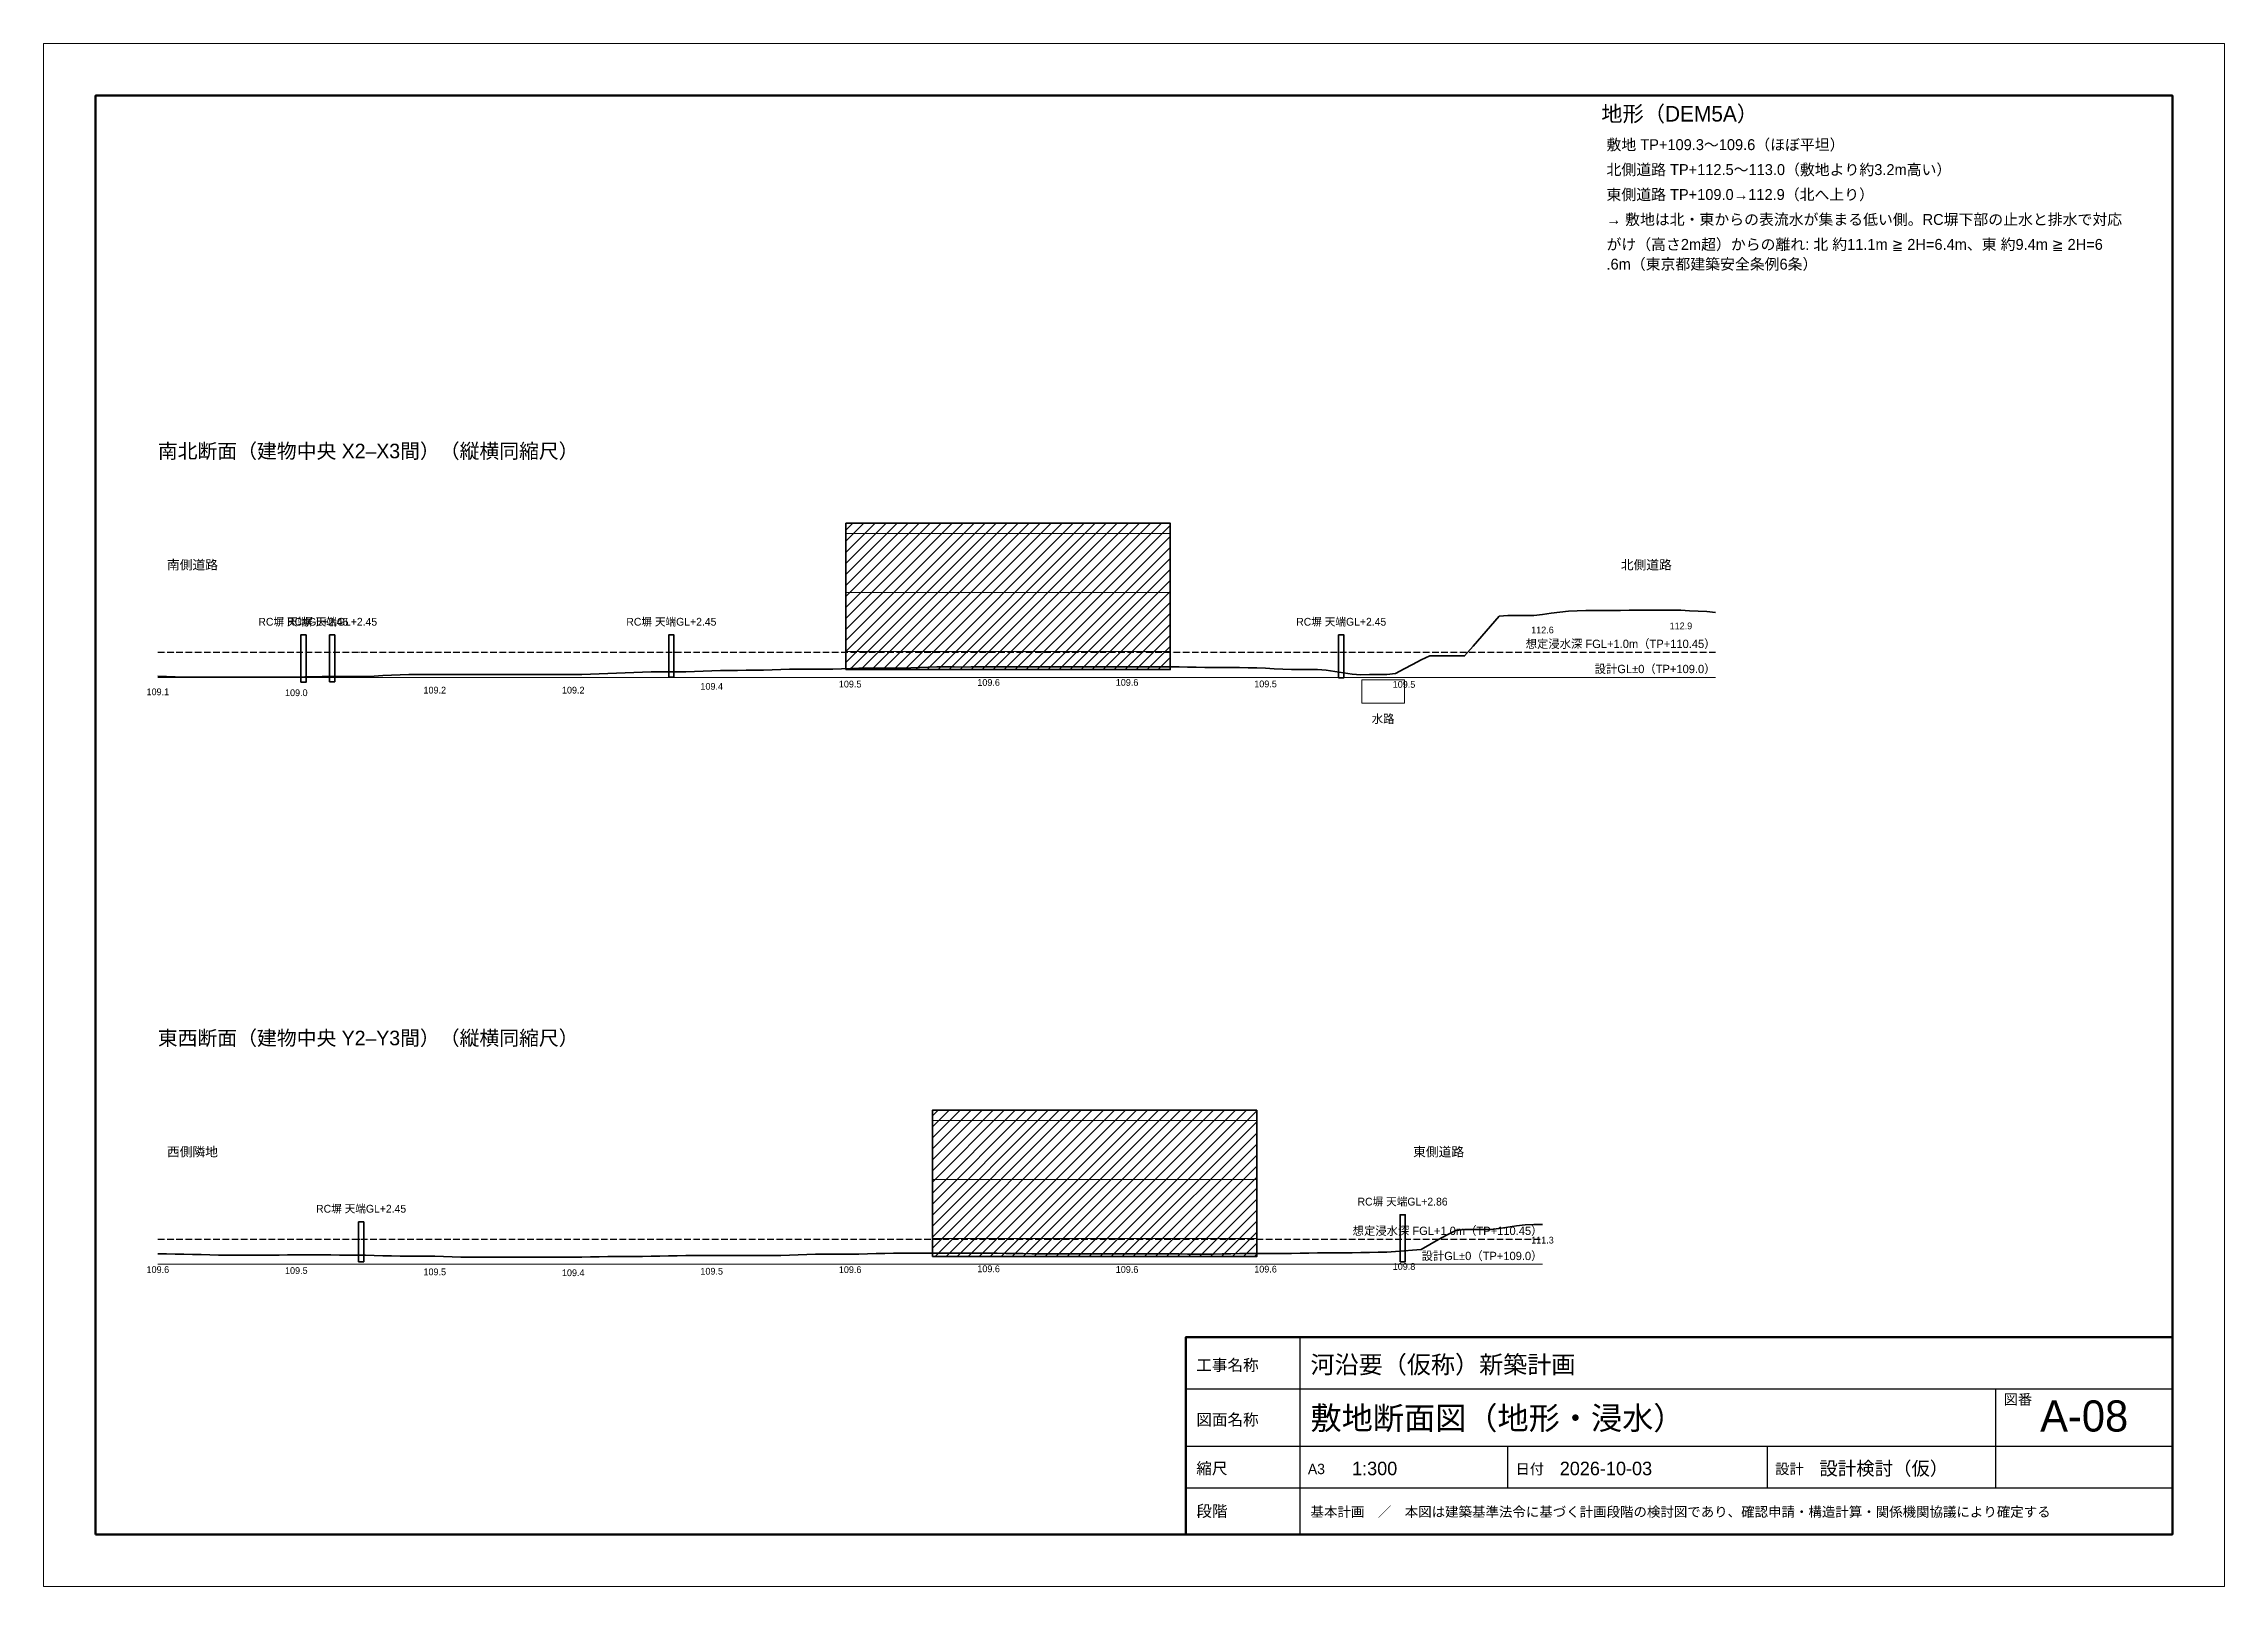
# Model space of a CAD drawing. Header units: millimetres. Extents: x 0 to 126000, y 0 to 89100.
import ezdxf
from ezdxf.enums import TextEntityAlignment as Align

# ---------------------------------------------------------------- set-up
doc = ezdxf.new("R2010")
doc.units = ezdxf.units.MM
doc.header["$LTSCALE"] = 150
doc.linetypes.add('DASHDOT', pattern=[3.556, 2.54, -0.508, 0, -0.508])
for name, color, linetype, lineweight in [('A-CUT', 7, 'Continuous', 50), ('A-CUT-HATCH', 8, 'Continuous', 9), ('A-FENCE', 7, 'Continuous', 35), ('A-FLOOD', 5, 'DASHDOT', 25), ('A-HIDDEN', 8, 'Continuous', 13), ('A-TERRAIN', 30, 'Continuous', 25), ('A-TEXT', 7, 'Continuous', 18), ('A-VIS', 7, 'Continuous', 18), ('A-WATER', 5, 'Continuous', 18), ('G-FRAME', 7, 'Continuous', 70), ('G-TITLE', 7, 'Continuous', 25)]:
    doc.layers.add(name, color=color, linetype=linetype, lineweight=lineweight)
doc.styles.add('JP', font='ipag.ttf')

msp = doc.modelspace()

# ---------------------------------------------------------------- hatches: boundary and pattern name
at = {"layer": 'A-CUT-HATCH'}
h = msp.add_hatch(dxfattribs=at)
h.set_pattern_fill('ANSI31', scale=141.732)
h.paths.add_polyline_path([(65095, 52950), (65095, 61400), (46355, 61400), (46355, 52950)])
h = msp.add_hatch(dxfattribs=at)
h.set_pattern_fill('ANSI31', scale=141.732)
h.paths.add_polyline_path([(70095, 19050), (70095, 27500), (51355, 27500), (51355, 19050)])

# ---------------------------------------------------------------- linework, layer by layer
at = {"layer": 'A-CUT', "lineweight": 35}
for points in [[(46355, 52950), (65095, 52950), (65095, 61400), (46355, 61400)], [(51355, 19050), (70095, 19050), (70095, 27500), (51355, 27500)]]:
    msp.add_lwpolyline(points, close=True, dxfattribs=at)
at = {"layer": 'A-FENCE'}
for points in [[(14861, 52219), (15161, 52219), (15161, 54950), (14861, 54950)], [(16518, 52250), (16818, 52250), (16818, 54950), (16518, 54950)], [(36120, 52520), (36420, 52520), (36420, 54950), (36120, 54950)], [(74824, 52478), (75124, 52478), (75124, 54950), (74824, 54950)], [(78370, 18750), (78670, 18750), (78670, 21461), (78370, 21461)], [(18195, 18750), (18495, 18750), (18495, 21050), (18195, 21050)]]:
    msp.add_lwpolyline(points, close=True, dxfattribs=at)
at = {"layer": 'A-FLOOD'}
for p, q in [((6600, 53950), (96600, 53950)), ((6600, 20050), (86600, 20050))]:
    msp.add_line(p, q, dxfattribs=at)
at = {"layer": 'A-HIDDEN'}
for p, q in [((6600, 52500), (96600, 52500)), ((6600, 18600), (86600, 18600))]:
    msp.add_line(p, q, dxfattribs=at)
at = {"layer": 'A-TERRAIN', "lineweight": 35}
for points in [[(6600, 52563), (7100, 52549), (7600, 52534), (8100, 52519), (8600, 52510), (9100, 52510), (9600, 52510), (10100, 52510), (10600, 52510), (11100, 52510), (11600, 52510), (12100, 52510), (12600, 52510), (13100, 52510), (13600, 52510), (14100, 52510), (14600, 52511), (15100, 52521), (15600, 52530), (16100, 52540), (16600, 52550), (17100, 52550), (17600, 52550), (18100, 52550), (18600, 52550), (19100, 52573), (19600, 52600), (20100, 52626), (20600, 52653), (21100, 52659), (21600, 52659), (22100, 52660), (22600, 52660), (23100, 52660), (23600, 52660), (24100, 52660), (24600, 52660), (25100, 52660), (25600, 52660), (26100, 52660), (26600, 52660), (27100, 52660), (27600, 52660), (28100, 52660), (28600, 52660), (29100, 52660), (29600, 52660), (30100, 52660), (30600, 52660), (31100, 52665), (31600, 52680), (32100, 52698), (32600, 52716), (33100, 52735), (33600, 52756), (34100, 52776), (34600, 52795), (35100, 52812), (35600, 52816), (36100, 52819), (36600, 52822), (37100, 52826), (37600, 52844), (38100, 52862), (38600, 52879), (39100, 52897), (39600, 52901), (40100, 52904), (40600, 52907), (41100, 52910), (41600, 52923), (42100, 52937), (42600, 52952), (43100, 52967), (43600, 52970), (44100, 52970), (44600, 52970), (45100, 52970), (45600, 52980), (46100, 52995), (46600, 53009), (47100, 53024), (47600, 53030), (48100, 53030), (48600, 53030), (49100, 53030), (49600, 53038), (50100, 53056), (50600, 53072), (51100, 53089), (51600, 53099), (52100, 53098), (52600, 53098), (53100, 53097), (53600, 53098), (54100, 53101), (54600, 53104), (55100, 53107), (55600, 53110), (56100, 53110), (56600, 53110), (57100, 53110), (57600, 53110), (58100, 53109), (58600, 53109), (59100, 53109), (59600, 53110), (60100, 53110), (60600, 53110), (61100, 53110), (61600, 53110), (62100, 53108), (62600, 53105), (63100, 53103), (63600, 53100), (64100, 53100), (64600, 53100), (65100, 53100), (65600, 53100), (66100, 53093), (66600, 53083), (67100, 53073), (67600, 53063), (68100, 53060), (68600, 53060), (69100, 53060), (69600, 53059), (70100, 53045), (70600, 53021), (71100, 52996), (71600, 52970), (72100, 52955), (72600, 52952), (73100, 52949), (73600, 52947), (74100, 52914), (74600, 52834), (75100, 52760), (75600, 52691), (76100, 52647), (76600, 52656), (77100, 52664), (77600, 52673), (78100, 52728), (78600, 52993), (79100, 53250), (79600, 53506), (80100, 53740), (80600, 53740), (81100, 53740), (81600, 53740), (82100, 53740), (82600, 54309), (83100, 54881), (83600, 55453), (84100, 56024), (84600, 56080), (85100, 56080), (85600, 56080), (86100, 56080), (86600, 56133), (87100, 56199), (87600, 56265), (88100, 56331), (88600, 56351), (89100, 56352), (89600, 56353), (90100, 56354), (90600, 56359), (91100, 56366), (91600, 56372), (92100, 56378), (92600, 56380), (93100, 56380), (93600, 56380), (94100, 56380), (94600, 56372), (95100, 56350), (95600, 56325), (96100, 56296), (96600, 56246)], [(6600, 19197), (7100, 19196), (7600, 19194), (8100, 19190), (8600, 19174), (9100, 19159), (9600, 19143), (10100, 19128), (10600, 19126), (11100, 19124), (11600, 19122), (12100, 19120), (12600, 19125), (13100, 19130), (13600, 19135), (14100, 19140), (14600, 19140), (15100, 19140), (15600, 19140), (16100, 19140), (16600, 19138), (17100, 19136), (17600, 19133), (18100, 19131), (18600, 19121), (19100, 19109), (19600, 19097), (20100, 19085), (20600, 19080), (21100, 19080), (21600, 19079), (22100, 19075), (22600, 19064), (23100, 19047), (23600, 19031), (24100, 19017), (24600, 19010), (25100, 19010), (25600, 19010), (26100, 19010), (26600, 19010), (27100, 19010), (27600, 19010), (28100, 19010), (28600, 19010), (29100, 19010), (29600, 19010), (30100, 19010), (30600, 19012), (31100, 19021), (31600, 19031), (32100, 19041), (32600, 19050), (33100, 19050), (33600, 19050), (34100, 19050), (34600, 19050), (35100, 19062), (35600, 19074), (36100, 19086), (36600, 19099), (37100, 19100), (37600, 19100), (38100, 19100), (38600, 19100), (39100, 19102), (39600, 19104), (40100, 19107), (40600, 19109), (41100, 19110), (41600, 19110), (42100, 19110), (42600, 19110), (43100, 19122), (43600, 19141), (44100, 19161), (44600, 19180), (45100, 19190), (45600, 19190), (46100, 19190), (46600, 19190), (47100, 19194), (47600, 19205), (48100, 19217), (48600, 19229), (49100, 19238), (49600, 19240), (50100, 19240), (50600, 19240), (51100, 19240), (51600, 19240), (52100, 19240), (52600, 19240), (53100, 19240), (53600, 19240), (54100, 19240), (54600, 19240), (55100, 19240), (55600, 19232), (56100, 19225), (56600, 19218), (57100, 19210), (57600, 19210), (58100, 19210), (58600, 19210), (59100, 19210), (59600, 19209), (60100, 19208), (60600, 19207), (61100, 19206), (61600, 19204), (62100, 19203), (62600, 19202), (63100, 19201), (63600, 19200), (64100, 19199), (64600, 19198), (65100, 19197), (65600, 19196), (66100, 19195), (66600, 19194), (67100, 19193), (67600, 19195), (68100, 19201), (68600, 19208), (69100, 19215), (69600, 19220), (70100, 19220), (70600, 19220), (71100, 19220), (71600, 19223), (72100, 19233), (72600, 19242), (73100, 19252), (73600, 19260), (74100, 19260), (74600, 19260), (75100, 19260), (75600, 19261), (76100, 19273), (76600, 19286), (77100, 19298), (77600, 19310), (78100, 19334), (78600, 19374), (79100, 19414), (79600, 19454), (80100, 19739), (80600, 20031), (81100, 20304), (81600, 20558), (82100, 20604), (82600, 20605), (83100, 20607), (83600, 20609), (84100, 20669), (84600, 20746), (85100, 20817), (85600, 20881), (86100, 20901), (86600, 20897)]]:
    msp.add_lwpolyline(points, dxfattribs=at)
at = {"layer": 'A-VIS'}
for p, q in [((46355, 60800), (65095, 60800)), ((46355, 57400), (65095, 57400)), ((46355, 54000), (65095, 54000)), ((51355, 26900), (70095, 26900)), ((51355, 23500), (70095, 23500)), ((51355, 20100), (70095, 20100))]:
    msp.add_line(p, q, dxfattribs=at)
at = {"layer": 'A-WATER'}
msp.add_lwpolyline([(76156, 51000), (78624, 51000), (78624, 52350), (76156, 52350)], close=True, dxfattribs=at)
at = {"layer": 'G-FRAME', "lineweight": 0}
msp.add_lwpolyline([(0, 0), (126000, 0), (126000, 89100), (0, 89100)], close=True, dxfattribs=at)
at = {"layer": 'G-FRAME'}
msp.add_lwpolyline([(3000, 3000), (123000, 3000), (123000, 86100), (3000, 86100)], close=True, dxfattribs=at)
at = {"layer": 'G-TITLE'}
for p, q in [((72600, 3000), (72600, 14400)), ((66000, 11400), (123000, 11400)), ((112800, 5700), (112800, 11400)), ((66000, 8100), (123000, 8100)), ((72600, 5700), (72600, 8100)), ((84600, 5700), (84600, 8100)), ((99600, 5700), (99600, 8100)), ((66000, 5700), (123000, 5700))]:
    msp.add_line(p, q, dxfattribs=at)
at = {"layer": 'G-TITLE', "lineweight": 50}
msp.add_lwpolyline([(66000, 3000), (123000, 3000), (123000, 14400), (66000, 14400)], close=True, dxfattribs=at)

# ---------------------------------------------------------------- texts
at = {"layer": 'A-FLOOD', "style": 'JP'}
for p in [(96600, 54050), (86600, 20150)]:
    msp.add_text('想定浸水深 FGL+1.0m（TP+110.45）', height=480, dxfattribs=at).set_placement(p, align=Align.BOTTOM_RIGHT)
at = {"layer": 'A-TERRAIN', "style": 'JP'}
for s, p in [('112.9', (94600, 55472)), ('112.6', (86600, 55233)), ('109.1', (6600, 51663)), ('109.0', (14600, 51611)), ('109.2', (22600, 51760)), ('109.2', (30600, 51760)), ('109.4', (38600, 51979)), ('109.5', (46600, 52109)), ('109.6', (54600, 52204)), ('109.6', (62600, 52205)), ('109.5', (70600, 52121)), ('109.5', (78600, 52093)), ('111.3', (86600, 19997)), ('109.6', (6600, 18297)), ('109.5', (14600, 18240)), ('109.5', (22600, 18164)), ('109.4', (30600, 18112)), ('109.5', (38600, 18200)), ('109.6', (46600, 18290)), ('109.6', (54600, 18340)), ('109.6', (62600, 18302)), ('109.6', (70600, 18320)), ('109.8', (78600, 18474))]:
    msp.add_text(s, height=390, dxfattribs=at).set_placement(p, align=Align.MIDDLE_CENTER)
at = {"layer": 'A-TEXT', "style": 'JP'}
for s, height, p in [('地形（DEM5A）', 900, (90000, 84600)), ('敷地 TP+109.3〜109.6（ほぼ平坦）', 630, (90300, 82950)), ('北側道路 TP+112.5〜113.0（敷地より約3.2m高い）', 630, (90300, 81510)), ('東側道路 TP+109.0→112.9（北へ上り）', 630, (90300, 80070)), ('→ 敷地は北・東からの表流水が集まる低い側。RC塀下部の止水と排水で対応', 630, (90300, 78630)), ('がけ（高さ2m超）からの離れ: 北 約11.1m ≧ 2H=6.4m、東 約9.4m ≧ 2H=6', 630, (90300, 77190)), ('.6m（東京都建築安全条例6条）', 630, (90300, 76050))]:
    msp.add_text(s, height=height, dxfattribs=at).set_placement(p)
for s, p in [('南北断面（建物中央 X2–X3間）（縦横同縮尺）', (6600, 64900)), ('東西断面（建物中央 Y2–Y3間）（縦横同縮尺）', (6600, 31000))]:
    msp.add_text(s, height=840, dxfattribs=at).set_placement(p, align=Align.BOTTOM_LEFT)
for s, p in [('南側道路', (8600, 59000)), ('北側道路', (92600, 59000)), ('西側隣地', (8600, 25100)), ('東側道路', (80600, 25100))]:
    msp.add_text(s, height=540, dxfattribs=at).set_placement(p, align=Align.MIDDLE_CENTER)
for s, p in [('RC塀 天端GL+2.45', (15011, 55350)), ('RC塀 天端GL+2.45', (16668, 55350)), ('RC塀 天端GL+2.45', (36270, 55350)), ('RC塀 天端GL+2.45', (74974, 55350)), ('RC塀 天端GL+2.45', (18345, 21450)), ('RC塀 天端GL+2.86', (78520, 21861))]:
    msp.add_text(s, height=450, dxfattribs=at).set_placement(p, align=Align.BOTTOM_CENTER)
for p in [(96600, 52600), (86600, 18700)]:
    msp.add_text('設計GL±0（TP+109.0）', height=480, dxfattribs=at).set_placement(p, align=Align.BOTTOM_RIGHT)
at = {"layer": 'A-WATER', "style": 'JP'}
msp.add_text('水路', height=480, dxfattribs=at).set_placement((77390, 50100), align=Align.MIDDLE_CENTER)
at = {"layer": 'G-TITLE', "style": 'JP'}
for s, height, p in [('工事名称', 660, (66600, 12450)), ('河沿要（仮称）新築計画', 1020, (73200, 12300)), ('敷地断面図（地形・浸水）', 1320, (73200, 9060)), ('図番', 600, (113250, 10500)), ('図面名称', 660, (66600, 9300)), ('縮尺', 660, (66600, 6480)), ('A3', 600, (73050, 6480)), ('1:300', 780, (75600, 6420)), ('日付', 600, (85050, 6480)), ('2026-10-03', 780, (87600, 6420)), ('設計', 600, (100050, 6480)), ('設計検討（仮）', 780, (102600, 6420)), ('段階', 660, (66600, 4020)), ('基本計画\u3000／\u3000本図は建築基準法令に基づく計画段階の検討図であり、確認申請・構造計算・関係機関協議により確定する', 570, (73200, 4020))]:
    msp.add_text(s, height=height, dxfattribs=at).set_placement(p)
msp.add_text('A-08', height=1800, dxfattribs=at).set_placement((117900, 8400), align=Align.BOTTOM_CENTER)

doc.saveas('drawing.dxf')
